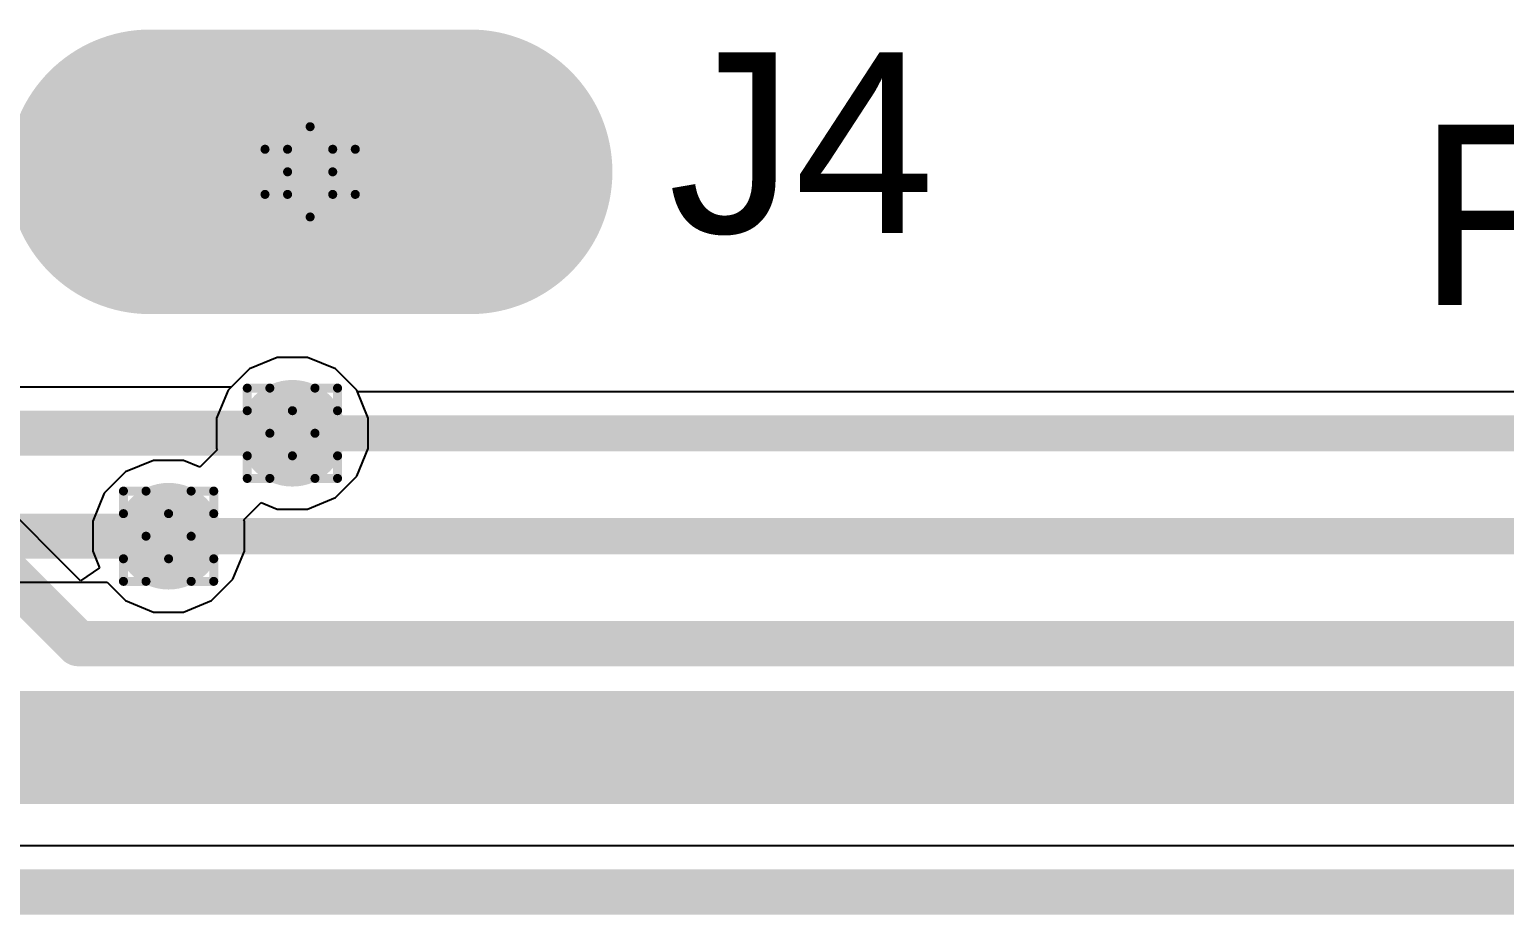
# Model space of a CAD drawing. Header units: inches. Extents: x -0.2 to 17.4, y -0.2 to 2.6.
# Drawn here: x 0.3122 to 0.6389, y -0.062 to 0.1341 of the extents above; entities that cross this region are included whole.
import ezdxf

# ---------------------------------------------------------------- set-up
doc = ezdxf.new("R2010")
doc.units = ezdxf.units.IN
doc.header["$MEASUREMENT"] = 0
for name, color, linetype in [('Board_Outline', 216, 'Continuous'), ('Bottom Layer', 5, 'Continuous'), ('Bottom Solder', 6, 'Continuous'), ('Drill Drawing', 1, 'Continuous'), ('Multi-Layer', 9, 'Continuous'), ('Pad Holes', 156, 'Continuous'), ('Top Layer', 1, 'Continuous'), ('Top Overlay', 2, 'Continuous'), ('Top Solder', 216, 'Continuous'), ('Via Holes', 16, 'Continuous')]:
    doc.layers.add(name, color=color, linetype=linetype)
doc.styles.add('Arial', font='', dxfattribs={"height": 0.2})
doc.styles.get('Arial').set_extended_font_data('Arial')

# ---------------------------------------------------------------- blocks, each defined once
blk = doc.blocks.new('HD_A_05H9191N_4')
at = {"layer": 'Bottom Layer'}
h = blk.add_hatch(color=5, dxfattribs=at)
edge = h.paths.add_edge_path()
edge.add_arc((0.28546, 0.06693), 0.02953, 180, 360)
edge.add_line((0.31499, 0.06693), (0.31499, 0.13779))
edge.add_arc((0.28546, 0.13779), 0.02953, 0, 180)
edge.add_line((0.25594, 0.13779), (0.25594, 0.06693))
at = {"layer": 'Bottom Solder'}
h = blk.add_hatch(color=6, dxfattribs=at)
edge = h.paths.add_edge_path()
edge.add_arc((0.28546, 0.06693), 0.03153, 180, 360)
edge.add_line((0.31699, 0.06693), (0.31699, 0.13779))
edge.add_arc((0.28546, 0.13779), 0.03153, 0, 180)
edge.add_line((0.25394, 0.13779), (0.25394, 0.06693))
at = {"layer": 'Multi-Layer'}
h = blk.add_hatch(color=9, dxfattribs=at)
edge = h.paths.add_edge_path()
edge.add_arc((0.28546, 0.06693), 0.02953, 180, 360)
edge.add_line((0.31499, 0.06693), (0.31499, 0.13779))
edge.add_arc((0.28546, 0.13779), 0.02953, 0, 180)
edge.add_line((0.25594, 0.13779), (0.25594, 0.06693))
at = {"layer": 'Pad Holes'}
h = blk.add_hatch(color=7, dxfattribs=at)
edge = h.paths.add_edge_path()
edge.add_arc((0.28546, 0.06693), 0.01772, 180, 360)
edge.add_line((0.30318, 0.06693), (0.30318, 0.13779))
edge.add_arc((0.28546, 0.13779), 0.01772, 0, 180)
edge.add_line((0.26775, 0.13779), (0.26775, 0.06693))
at = {"layer": 'Top Layer'}
h = blk.add_hatch(color=1, dxfattribs=at)
edge = h.paths.add_edge_path()
edge.add_arc((0.28546, 0.06693), 0.02953, 180, 360)
edge.add_line((0.31499, 0.06693), (0.31499, 0.13779))
edge.add_arc((0.28546, 0.13779), 0.02953, 0, 180)
edge.add_line((0.25594, 0.13779), (0.25594, 0.06693))
at = {"layer": 'Top Solder'}
h = blk.add_hatch(color=216, dxfattribs=at)
edge = h.paths.add_edge_path()
edge.add_arc((0.28546, 0.06693), 0.03153, 180, 360)
edge.add_line((0.31699, 0.06693), (0.31699, 0.13779))
edge.add_arc((0.28546, 0.13779), 0.03153, 0, 180)
edge.add_line((0.25394, 0.13779), (0.25394, 0.06693))

msp = doc.modelspace()

# ---------------------------------------------------------------- hatches: boundary and pattern name
at = {"layer": 'Bottom Layer'}
h = msp.add_hatch(color=5, dxfattribs=at)
edge = h.paths.add_edge_path()
edge.add_arc((0.37043, 0.04462), 0.01181, 0, 360)
h = msp.add_hatch(color=5, dxfattribs=at)
edge = h.paths.add_edge_path()
edge.add_arc((0.343, 0.02181), 0.01181, 0, 360)
at = {"layer": 'Top Layer'}
h = msp.add_hatch(color=1, dxfattribs=at)
edge = h.paths.add_edge_path()
edge.add_arc((0.37043, 0.04462), 0.01181, 0, 360)
h = msp.add_hatch(color=1, dxfattribs=at)
edge = h.paths.add_edge_path()
edge.add_arc((0.343, 0.02181), 0.01181, 0, 360)
at = {"layer": 'Via Holes'}
h = msp.add_hatch(color=7, dxfattribs=at)
edge = h.paths.add_edge_path()
edge.add_arc((0.37043, 0.04462), 0.00591, 0, 360)
h = msp.add_hatch(color=7, dxfattribs=at)
edge = h.paths.add_edge_path()
edge.add_arc((0.343, 0.02181), 0.00591, 0, 360)

# ---------------------------------------------------------------- linework, layer by layer
at = {"layer": 'Board_Outline'}
msp.add_lwpolyline([(-0.057, -0.057, 0.01, 0.01, 0), (1.986, -0.057, 0.01, 0.01, 0)], format="xyseb", dxfattribs=at)
at = {"layer": 'Bottom Layer'}
for p, q in [((0.32348, 0.01194), (0.2602, 0.07522)), ((0.3609, 0.05887), (0.35617, 0.05414)), ((0.36708, 0.06143), (0.3609, 0.05887)), ((0.37377, 0.06143), (0.36708, 0.06143)), ((0.37995, 0.05887), (0.37377, 0.06143)), ((0.38468, 0.05414), (0.37995, 0.05887)), ((0.35617, 0.05414), (0.35361, 0.04797)), ((0.38482, 0.0538), (0.38468, 0.05414)), ((0.7978, 0.0538), (0.38482, 0.0538)), ((0.35361, 0.04797), (0.35361, 0.04128)), ((0.35374, 0.04097), (0.34992, 0.03714)), ((0.35361, 0.04128), (0.35374, 0.04097)), ((0.33348, 0.03606), (0.32875, 0.03133)), ((0.33966, 0.03862), (0.33348, 0.03606)), ((0.34634, 0.03862), (0.33966, 0.03862)), ((0.34992, 0.03714), (0.34634, 0.03862)), ((0.32875, 0.03133), (0.32619, 0.02515)), ((0.32619, 0.02515), (0.32619, 0.01847)), ((0.32619, 0.01847), (0.32772, 0.01477)), ((0.32772, 0.01477), (0.32348, 0.01194))]:
    msp.add_line(p, q, dxfattribs=at)
for points in [[(0.25, 0.071, 0.01, 0.01, 0), (0.323, -0.002, 0.01, 0.01, 0)], [(0.37043, 0.04462, 0.008, 0.008, 0), (0.85462, 0.04462, 0.008, 0.008, 0)], [(0.343, 0.02181, 0.008, 0.008, 0), (0.85781, 0.02181, 0.008, 0.008, 0)], [(0.323, -0.002, 0.01, 0.01, 0), (0.982, -0.002, 0.01, 0.01, 0)], [(0.134, -0.025, 0.025, 0.025, 0), (0.895, -0.025, 0.025, 0.025, 0)]]:
    msp.add_lwpolyline(points, format="xyseb", dxfattribs=at)
for points in [[(0.36843, 0.04462, 0.004, 0.004, 1), (0.37243, 0.04462, 0.004, 0.004, 1)], [(0.341, 0.02181, 0.004, 0.004, 1), (0.345, 0.02181, 0.004, 0.004, 1)], [(0.3205, -0.002, 0.005, 0.005, 1), (0.3255, -0.002, 0.005, 0.005, 1)], [(0.3205, -0.002, 0.005, 0.005, 1), (0.3255, -0.002, 0.005, 0.005, 1)]]:
    msp.add_lwpolyline(points, format="xyseb", close=True, dxfattribs=at)
at = {"layer": 'Drill Drawing'}
for points in [[(0.36936, 0.10754, 0.002, 0.002, 0), (0.37436, 0.11254, 0.002, 0.002, 0)], [(0.37436, 0.11254, 0.002, 0.002, 0), (0.37936, 0.10754, 0.002, 0.002, 0)], [(0.36436, 0.10754, 0.002, 0.002, 0), (0.36936, 0.10254, 0.002, 0.002, 0)], [(0.36436, 0.10754, 0.002, 0.002, 0), (0.36936, 0.10754, 0.002, 0.002, 0)], [(0.37936, 0.10754, 0.002, 0.002, 0), (0.38436, 0.10754, 0.002, 0.002, 0)], [(0.37936, 0.10254, 0.002, 0.002, 0), (0.38436, 0.10754, 0.002, 0.002, 0)], [(0.36436, 0.09754, 0.002, 0.002, 0), (0.36936, 0.10254, 0.002, 0.002, 0)], [(0.37936, 0.10254, 0.002, 0.002, 0), (0.38436, 0.09754, 0.002, 0.002, 0)], [(0.36436, 0.09754, 0.002, 0.002, 0), (0.36936, 0.09754, 0.002, 0.002, 0)], [(0.36936, 0.09754, 0.002, 0.002, 0), (0.37436, 0.09254, 0.002, 0.002, 0)], [(0.37436, 0.09254, 0.002, 0.002, 0), (0.37936, 0.09754, 0.002, 0.002, 0)], [(0.37936, 0.09754, 0.002, 0.002, 0), (0.38436, 0.09754, 0.002, 0.002, 0)], [(0.36043, 0.04962, 0.002, 0.002, 0), (0.36043, 0.05462, 0.002, 0.002, 0)], [(0.36043, 0.05462, 0.002, 0.002, 0), (0.36543, 0.05462, 0.002, 0.002, 0)], [(0.36543, 0.05462, 0.002, 0.002, 0), (0.37043, 0.04962, 0.002, 0.002, 0)], [(0.37043, 0.04962, 0.002, 0.002, 0), (0.37543, 0.05462, 0.002, 0.002, 0)], [(0.37543, 0.05462, 0.002, 0.002, 0), (0.38043, 0.05462, 0.002, 0.002, 0)], [(0.38043, 0.04962, 0.002, 0.002, 0), (0.38043, 0.05462, 0.002, 0.002, 0)], [(0.36043, 0.04962, 0.002, 0.002, 0), (0.36543, 0.04462, 0.002, 0.002, 0)], [(0.37543, 0.04462, 0.002, 0.002, 0), (0.38043, 0.04962, 0.002, 0.002, 0)], [(0.36043, 0.03962, 0.002, 0.002, 0), (0.36543, 0.04462, 0.002, 0.002, 0)], [(0.37543, 0.04462, 0.002, 0.002, 0), (0.38043, 0.03962, 0.002, 0.002, 0)], [(0.36043, 0.03462, 0.002, 0.002, 0), (0.36043, 0.03962, 0.002, 0.002, 0)], [(0.36543, 0.03462, 0.002, 0.002, 0), (0.37043, 0.03962, 0.002, 0.002, 0)], [(0.37043, 0.03962, 0.002, 0.002, 0), (0.37543, 0.03462, 0.002, 0.002, 0)], [(0.38043, 0.03462, 0.002, 0.002, 0), (0.38043, 0.03962, 0.002, 0.002, 0)], [(0.333, 0.02681, 0.002, 0.002, 0), (0.333, 0.03181, 0.002, 0.002, 0)], [(0.333, 0.03181, 0.002, 0.002, 0), (0.338, 0.03181, 0.002, 0.002, 0)], [(0.338, 0.03181, 0.002, 0.002, 0), (0.343, 0.02681, 0.002, 0.002, 0)], [(0.343, 0.02681, 0.002, 0.002, 0), (0.348, 0.03181, 0.002, 0.002, 0)], [(0.348, 0.03181, 0.002, 0.002, 0), (0.353, 0.03181, 0.002, 0.002, 0)], [(0.353, 0.02681, 0.002, 0.002, 0), (0.353, 0.03181, 0.002, 0.002, 0)], [(0.36043, 0.03462, 0.002, 0.002, 0), (0.36543, 0.03462, 0.002, 0.002, 0)], [(0.37543, 0.03462, 0.002, 0.002, 0), (0.38043, 0.03462, 0.002, 0.002, 0)], [(0.333, 0.02681, 0.002, 0.002, 0), (0.338, 0.02181, 0.002, 0.002, 0)], [(0.348, 0.02181, 0.002, 0.002, 0), (0.353, 0.02681, 0.002, 0.002, 0)], [(0.333, 0.01681, 0.002, 0.002, 0), (0.338, 0.02181, 0.002, 0.002, 0)], [(0.348, 0.02181, 0.002, 0.002, 0), (0.353, 0.01681, 0.002, 0.002, 0)], [(0.333, 0.01181, 0.002, 0.002, 0), (0.333, 0.01681, 0.002, 0.002, 0)], [(0.338, 0.01181, 0.002, 0.002, 0), (0.343, 0.01681, 0.002, 0.002, 0)], [(0.343, 0.01681, 0.002, 0.002, 0), (0.348, 0.01181, 0.002, 0.002, 0)], [(0.353, 0.01181, 0.002, 0.002, 0), (0.353, 0.01681, 0.002, 0.002, 0)], [(0.333, 0.01181, 0.002, 0.002, 0), (0.338, 0.01181, 0.002, 0.002, 0)], [(0.348, 0.01181, 0.002, 0.002, 0), (0.353, 0.01181, 0.002, 0.002, 0)]]:
    msp.add_lwpolyline(points, format="xyseb", dxfattribs=at)
for points in [[(0.37386, 0.11254, 0.001, 0.001, 1), (0.37486, 0.11254, 0.001, 0.001, 1)], [(0.37386, 0.11254, 0.001, 0.001, 1), (0.37486, 0.11254, 0.001, 0.001, 1)], [(0.36386, 0.10754, 0.001, 0.001, 1), (0.36486, 0.10754, 0.001, 0.001, 1)], [(0.36386, 0.10754, 0.001, 0.001, 1), (0.36486, 0.10754, 0.001, 0.001, 1)], [(0.36886, 0.10754, 0.001, 0.001, 1), (0.36986, 0.10754, 0.001, 0.001, 1)], [(0.36886, 0.10754, 0.001, 0.001, 1), (0.36986, 0.10754, 0.001, 0.001, 1)], [(0.37886, 0.10754, 0.001, 0.001, 1), (0.37986, 0.10754, 0.001, 0.001, 1)], [(0.37886, 0.10754, 0.001, 0.001, 1), (0.37986, 0.10754, 0.001, 0.001, 1)], [(0.38386, 0.10754, 0.001, 0.001, 1), (0.38486, 0.10754, 0.001, 0.001, 1)], [(0.38386, 0.10754, 0.001, 0.001, 1), (0.38486, 0.10754, 0.001, 0.001, 1)], [(0.36886, 0.10254, 0.001, 0.001, 1), (0.36986, 0.10254, 0.001, 0.001, 1)], [(0.36886, 0.10254, 0.001, 0.001, 1), (0.36986, 0.10254, 0.001, 0.001, 1)], [(0.37886, 0.10254, 0.001, 0.001, 1), (0.37986, 0.10254, 0.001, 0.001, 1)], [(0.37886, 0.10254, 0.001, 0.001, 1), (0.37986, 0.10254, 0.001, 0.001, 1)], [(0.36386, 0.09754, 0.001, 0.001, 1), (0.36486, 0.09754, 0.001, 0.001, 1)], [(0.36386, 0.09754, 0.001, 0.001, 1), (0.36486, 0.09754, 0.001, 0.001, 1)], [(0.36886, 0.09754, 0.001, 0.001, 1), (0.36986, 0.09754, 0.001, 0.001, 1)], [(0.36886, 0.09754, 0.001, 0.001, 1), (0.36986, 0.09754, 0.001, 0.001, 1)], [(0.37886, 0.09754, 0.001, 0.001, 1), (0.37986, 0.09754, 0.001, 0.001, 1)], [(0.37886, 0.09754, 0.001, 0.001, 1), (0.37986, 0.09754, 0.001, 0.001, 1)], [(0.38386, 0.09754, 0.001, 0.001, 1), (0.38486, 0.09754, 0.001, 0.001, 1)], [(0.38386, 0.09754, 0.001, 0.001, 1), (0.38486, 0.09754, 0.001, 0.001, 1)], [(0.37386, 0.09254, 0.001, 0.001, 1), (0.37486, 0.09254, 0.001, 0.001, 1)], [(0.37386, 0.09254, 0.001, 0.001, 1), (0.37486, 0.09254, 0.001, 0.001, 1)], [(0.35993, 0.05462, 0.001, 0.001, 1), (0.36093, 0.05462, 0.001, 0.001, 1)], [(0.35993, 0.05462, 0.001, 0.001, 1), (0.36093, 0.05462, 0.001, 0.001, 1)], [(0.36493, 0.05462, 0.001, 0.001, 1), (0.36593, 0.05462, 0.001, 0.001, 1)], [(0.36493, 0.05462, 0.001, 0.001, 1), (0.36593, 0.05462, 0.001, 0.001, 1)], [(0.37493, 0.05462, 0.001, 0.001, 1), (0.37593, 0.05462, 0.001, 0.001, 1)], [(0.37493, 0.05462, 0.001, 0.001, 1), (0.37593, 0.05462, 0.001, 0.001, 1)], [(0.37993, 0.05462, 0.001, 0.001, 1), (0.38093, 0.05462, 0.001, 0.001, 1)], [(0.37993, 0.05462, 0.001, 0.001, 1), (0.38093, 0.05462, 0.001, 0.001, 1)], [(0.35993, 0.04962, 0.001, 0.001, 1), (0.36093, 0.04962, 0.001, 0.001, 1)], [(0.35993, 0.04962, 0.001, 0.001, 1), (0.36093, 0.04962, 0.001, 0.001, 1)], [(0.36993, 0.04962, 0.001, 0.001, 1), (0.37093, 0.04962, 0.001, 0.001, 1)], [(0.36993, 0.04962, 0.001, 0.001, 1), (0.37093, 0.04962, 0.001, 0.001, 1)], [(0.37993, 0.04962, 0.001, 0.001, 1), (0.38093, 0.04962, 0.001, 0.001, 1)], [(0.37993, 0.04962, 0.001, 0.001, 1), (0.38093, 0.04962, 0.001, 0.001, 1)], [(0.36493, 0.04462, 0.001, 0.001, 1), (0.36593, 0.04462, 0.001, 0.001, 1)], [(0.36493, 0.04462, 0.001, 0.001, 1), (0.36593, 0.04462, 0.001, 0.001, 1)], [(0.37493, 0.04462, 0.001, 0.001, 1), (0.37593, 0.04462, 0.001, 0.001, 1)], [(0.37493, 0.04462, 0.001, 0.001, 1), (0.37593, 0.04462, 0.001, 0.001, 1)], [(0.35993, 0.03962, 0.001, 0.001, 1), (0.36093, 0.03962, 0.001, 0.001, 1)], [(0.35993, 0.03962, 0.001, 0.001, 1), (0.36093, 0.03962, 0.001, 0.001, 1)], [(0.36993, 0.03962, 0.001, 0.001, 1), (0.37093, 0.03962, 0.001, 0.001, 1)], [(0.36993, 0.03962, 0.001, 0.001, 1), (0.37093, 0.03962, 0.001, 0.001, 1)], [(0.37993, 0.03962, 0.001, 0.001, 1), (0.38093, 0.03962, 0.001, 0.001, 1)], [(0.37993, 0.03962, 0.001, 0.001, 1), (0.38093, 0.03962, 0.001, 0.001, 1)], [(0.3325, 0.03181, 0.001, 0.001, 1), (0.3335, 0.03181, 0.001, 0.001, 1)], [(0.3325, 0.03181, 0.001, 0.001, 1), (0.3335, 0.03181, 0.001, 0.001, 1)], [(0.3375, 0.03181, 0.001, 0.001, 1), (0.3385, 0.03181, 0.001, 0.001, 1)], [(0.3375, 0.03181, 0.001, 0.001, 1), (0.3385, 0.03181, 0.001, 0.001, 1)], [(0.3475, 0.03181, 0.001, 0.001, 1), (0.3485, 0.03181, 0.001, 0.001, 1)], [(0.3475, 0.03181, 0.001, 0.001, 1), (0.3485, 0.03181, 0.001, 0.001, 1)], [(0.3525, 0.03181, 0.001, 0.001, 1), (0.3535, 0.03181, 0.001, 0.001, 1)], [(0.3525, 0.03181, 0.001, 0.001, 1), (0.3535, 0.03181, 0.001, 0.001, 1)], [(0.35993, 0.03462, 0.001, 0.001, 1), (0.36093, 0.03462, 0.001, 0.001, 1)], [(0.35993, 0.03462, 0.001, 0.001, 1), (0.36093, 0.03462, 0.001, 0.001, 1)], [(0.36493, 0.03462, 0.001, 0.001, 1), (0.36593, 0.03462, 0.001, 0.001, 1)], [(0.36493, 0.03462, 0.001, 0.001, 1), (0.36593, 0.03462, 0.001, 0.001, 1)], [(0.37493, 0.03462, 0.001, 0.001, 1), (0.37593, 0.03462, 0.001, 0.001, 1)], [(0.37493, 0.03462, 0.001, 0.001, 1), (0.37593, 0.03462, 0.001, 0.001, 1)], [(0.37993, 0.03462, 0.001, 0.001, 1), (0.38093, 0.03462, 0.001, 0.001, 1)], [(0.37993, 0.03462, 0.001, 0.001, 1), (0.38093, 0.03462, 0.001, 0.001, 1)], [(0.3325, 0.02681, 0.001, 0.001, 1), (0.3335, 0.02681, 0.001, 0.001, 1)], [(0.3325, 0.02681, 0.001, 0.001, 1), (0.3335, 0.02681, 0.001, 0.001, 1)], [(0.3425, 0.02681, 0.001, 0.001, 1), (0.3435, 0.02681, 0.001, 0.001, 1)], [(0.3425, 0.02681, 0.001, 0.001, 1), (0.3435, 0.02681, 0.001, 0.001, 1)], [(0.3525, 0.02681, 0.001, 0.001, 1), (0.3535, 0.02681, 0.001, 0.001, 1)], [(0.3525, 0.02681, 0.001, 0.001, 1), (0.3535, 0.02681, 0.001, 0.001, 1)], [(0.3375, 0.02181, 0.001, 0.001, 1), (0.3385, 0.02181, 0.001, 0.001, 1)], [(0.3375, 0.02181, 0.001, 0.001, 1), (0.3385, 0.02181, 0.001, 0.001, 1)], [(0.3475, 0.02181, 0.001, 0.001, 1), (0.3485, 0.02181, 0.001, 0.001, 1)], [(0.3475, 0.02181, 0.001, 0.001, 1), (0.3485, 0.02181, 0.001, 0.001, 1)], [(0.3325, 0.01681, 0.001, 0.001, 1), (0.3335, 0.01681, 0.001, 0.001, 1)], [(0.3325, 0.01681, 0.001, 0.001, 1), (0.3335, 0.01681, 0.001, 0.001, 1)], [(0.3425, 0.01681, 0.001, 0.001, 1), (0.3435, 0.01681, 0.001, 0.001, 1)], [(0.3425, 0.01681, 0.001, 0.001, 1), (0.3435, 0.01681, 0.001, 0.001, 1)], [(0.3525, 0.01681, 0.001, 0.001, 1), (0.3535, 0.01681, 0.001, 0.001, 1)], [(0.3525, 0.01681, 0.001, 0.001, 1), (0.3535, 0.01681, 0.001, 0.001, 1)], [(0.3325, 0.01181, 0.001, 0.001, 1), (0.3335, 0.01181, 0.001, 0.001, 1)], [(0.3325, 0.01181, 0.001, 0.001, 1), (0.3335, 0.01181, 0.001, 0.001, 1)], [(0.3375, 0.01181, 0.001, 0.001, 1), (0.3385, 0.01181, 0.001, 0.001, 1)], [(0.3375, 0.01181, 0.001, 0.001, 1), (0.3385, 0.01181, 0.001, 0.001, 1)], [(0.3475, 0.01181, 0.001, 0.001, 1), (0.3485, 0.01181, 0.001, 0.001, 1)], [(0.3475, 0.01181, 0.001, 0.001, 1), (0.3485, 0.01181, 0.001, 0.001, 1)], [(0.3525, 0.01181, 0.001, 0.001, 1), (0.3535, 0.01181, 0.001, 0.001, 1)], [(0.3525, 0.01181, 0.001, 0.001, 1), (0.3535, 0.01181, 0.001, 0.001, 1)]]:
    msp.add_lwpolyline(points, format="xyseb", close=True, dxfattribs=at)
at = {"layer": 'Top Layer'}
for p, q in [((0.3609, 0.05887), (0.35685, 0.05482)), ((0.36708, 0.06143), (0.3609, 0.05887)), ((0.37377, 0.06143), (0.36708, 0.06143)), ((0.37995, 0.05887), (0.37377, 0.06143)), ((0.38468, 0.05414), (0.37995, 0.05887)), ((0.35685, 0.05482), (0.07661, 0.05482)), ((0.38724, 0.04797), (0.38468, 0.05414)), ((0.38724, 0.04128), (0.38724, 0.04797)), ((0.38468, 0.0351), (0.38724, 0.04128)), ((0.37995, 0.03037), (0.38468, 0.0351)), ((0.37377, 0.02781), (0.37995, 0.03037)), ((0.35968, 0.02546), (0.36351, 0.02929)), ((0.36351, 0.02929), (0.36708, 0.02781)), ((0.36708, 0.02781), (0.37377, 0.02781)), ((0.35981, 0.02515), (0.35968, 0.02546)), ((0.35981, 0.01847), (0.35981, 0.02515)), ((0.35725, 0.01229), (0.35981, 0.01847)), ((0.24058, 0.01162), (0.32942, 0.01162)), ((0.32942, 0.01162), (0.33348, 0.00756)), ((0.35252, 0.00756), (0.35725, 0.01229)), ((0.33348, 0.00756), (0.33966, 0.005)), ((0.34634, 0.005), (0.35252, 0.00756)), ((0.33966, 0.005), (0.34634, 0.005)), ((0.68817, -0.0468), (0.03693, -0.0468))]:
    msp.add_line(p, q, dxfattribs=at)
for points in [[(0.1397, 0.10254, 0.025, 0.025, 0), (0.37436, 0.10254, 0.025, 0.025, 0)], [(0.07239, 0.04462, 0.01, 0.01, 0), (0.37043, 0.04462, 0.01, 0.01, 0)], [(0.227, 0.02181, 0.01, 0.01, 0), (0.343, 0.02181, 0.01, 0.01, 0)]]:
    msp.add_lwpolyline(points, format="xyseb", dxfattribs=at)
for points in [[(0.36811, 0.10254, 0.0125, 0.0125, 1), (0.38061, 0.10254, 0.0125, 0.0125, 1)], [(0.36793, 0.04462, 0.005, 0.005, 1), (0.37293, 0.04462, 0.005, 0.005, 1)], [(0.3405, 0.02181, 0.005, 0.005, 1), (0.3455, 0.02181, 0.005, 0.005, 1)]]:
    msp.add_lwpolyline(points, format="xyseb", close=True, dxfattribs=at)

# ---------------------------------------------------------------- block references
at = {"rotation": 270}
msp.add_blockref('HD_A_05H9191N_4', (0.272, 0.388), dxfattribs=at)

# ---------------------------------------------------------------- texts
at = {"layer": 'Top Overlay', "style": 'Arial'}
for s, p in [('J4', (0.45368, 0.08901)), ('R27', (0.61968, 0.07301))]:
    msp.add_text(s, height=0.04, dxfattribs=at).set_placement(p)

doc.saveas('drawing.dxf')
